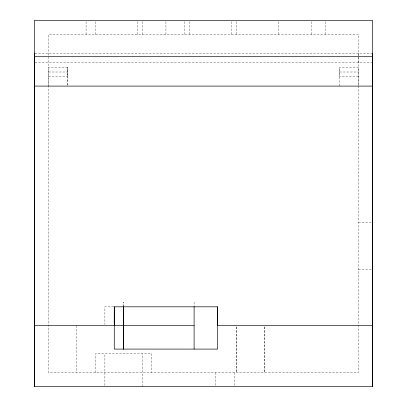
<?xml version="1.0" encoding="UTF-8"?>
<svg xmlns="http://www.w3.org/2000/svg" width="407" height="407" viewBox="0 0 407 407"><rect width="100%" height="100%" fill="white"/><g stroke="black" fill="none" stroke-linecap="round" stroke-linejoin="round"><path stroke-width="0.31" stroke-dasharray="2.04 1.53" d="M86.096 34.437L86.096 21.576M95.487 372.563L95.487 353.775L151.842 353.775L151.842 372.563M95.487 34.437L95.487 21.576M104.879 385.383L104.879 353.775M137.754 34.437L137.754 21.576M142.45 386.65L142.45 353.775M142.45 34.437L142.45 21.576M165.929 34.437L165.929 21.576M184.717 34.437L184.717 21.576M189.413 34.437L189.413 21.576M231.675 34.437L231.675 21.576M236.375 326.877L236.375 372.563L236.375 325.6M236.375 34.437L236.375 21.576M278.637 34.437L278.637 21.576M311.513 34.437L311.513 21.576M325.6 34.437L325.6 21.576M339.687 86.096L339.687 67.313L358.475 67.313L358.475 86.096M358.475 62.617L358.475 53.225M123.728 306.817L123.809 302.096L123.667 306.817M35.053 53.225L372.563 53.225M35.053 62.617L371.947 62.617M48.525 72.008L67.313 72.008M339.687 72.008L358.475 72.008M48.525 76.704L67.313 76.704L67.537 86.096M358.475 76.704L339.687 76.704L339.687 67.313M358.475 222.283L371.947 222.283M358.475 269.246L372.563 269.246M113.645 306.817L104.879 306.817L104.879 324.348M67.531 85.47L67.313 67.313L48.525 67.313L48.525 86.096M234.493 372.563L234.493 385.424M215.71 372.563L215.71 385.424M194.108 302.121L194.108 306.563M76.704 325.6L76.704 372.563M48.525 53.225L48.525 372.563L358.475 372.563L358.475 34.437L48.525 34.437L48.525 53.225M67.313 67.313L67.313 76.704L67.313 67.313M264.555 326.877L264.545 372.563L264.555 326.867"/><path stroke-width="0.61" d="M34.437 386.65L34.437 20.35L372.563 20.35L372.563 386.65L34.437 386.65L34.437 53.225M114.275 325.6L114.275 306.817L217.587 306.822L217.587 349.089L114.275 349.079L114.275 306.817M217.587 306.822L217.587 325.605L372.563 325.6M34.437 56.441L372.563 56.441M34.437 86.096L372.563 86.096M34.437 325.6L194.108 325.6M372.563 53.225L372.563 386.65M194.108 306.563L194.108 349.079M123.667 325.6L123.667 349.094L123.667 306.817L123.718 325.615"/></g></svg>
